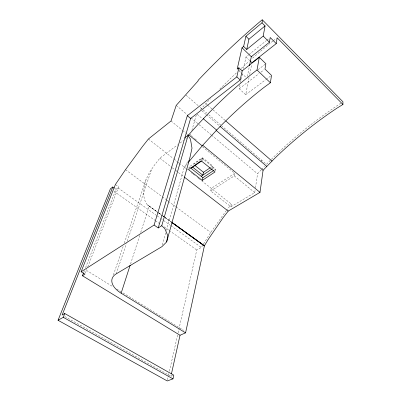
<?xml version="1.0" encoding="UTF-8"?>
<svg xmlns="http://www.w3.org/2000/svg" width="401" height="401" viewBox="0 0 401 401"><rect width="100%" height="100%" fill="white"/><g stroke="black" fill="none" stroke-linecap="round" stroke-linejoin="round"><path stroke-width="0.3" stroke-dasharray="2 1.5" d="M261.036 161.638L261.287 159.909M202.425 146.741L234.785 173.302L211.297 188.345L210.67 190.946L230.906 206.756L254.75 192.615L255.111 190.184M255.472 187.753L257.542 173.783L261.186 169.894M210.67 190.946L234.294 175.899L234.785 173.302M239.999 85.082L239.217 88.746L245.688 94.681L249.196 76.867M249.683 74.411L251.617 64.581M247.337 76.476L249.382 66.295M230.906 206.756L231.437 204.144L199.508 179.097M240.515 82.641L242.856 71.649M243.507 68.591L245.978 56.987L248.399 55.042M64.857 316.549L170.921 376.223L171.192 375M215.257 170.861L215.628 169.217L201.833 158.069L189.222 166.876L188.781 168.5M167.518 379.732L168.34 376.078M168.475 375.466L168.891 373.642M169.438 371.206L177.954 333.442M178.094 332.835L196.776 250.003L201.342 247.462L203.267 244.389M212.269 168.33L212.806 165.999L202.716 157.829L193.447 164.295M202.716 157.829L201.984 160.726L203.673 159.553M201.282 160.245L201.833 158.069M162.395 244.881L165.778 232.861M166.455 230.455L184.049 167.944L188.575 160.084M190.5 135.212L190.841 134.024M191.863 130.455L196.295 114.997M130.536 263.998L139.743 235.392M140.701 232.415L149.142 206.194L147.688 204.981L158.32 212.625L147.242 204.66L145.753 202.47L144.651 199.833L143.949 196.791L143.728 189.959L144.931 182.976L146.119 179.382L149.543 172.32L154.41 165.207L159.869 158.154L177.653 144.831M116.205 273.863L126.435 243.643M127.242 241.272L151.723 168.976M113.413 274.926L123.508 245.437M124.315 243.076L146.119 179.382M85.388 273.061L86.882 269.186M87.784 266.85L118.616 186.866L115.373 184.54M83.779 272.269L84.456 270.53M85.583 267.627L116.029 189.297L117.939 187.863L118.616 186.866M203.588 243.878L210.71 232.51L225.918 211.066M184.049 167.944L187.327 163.663M226.284 210.605L231.437 204.144M200.475 109.578L208.289 100.977A417.21 244.69 -51.4 0 1 210.395 98.756M261.592 169.458L264.515 166.38M248.886 54.651L266.329 40.631M266.815 40.24L269.236 38.296M272.901 41.052L271.021 42.516A417.21 244.69 -51.4 0 0 251.768 58.882M273.372 40.686L276.194 38.491M258.109 69.689L265.372 64.09M239.217 88.746L259.026 73.614M261.006 72.1L263.978 69.834M180.124 142.982L183.583 140.395M185.558 138.911L186.545 138.175M245.688 94.681L265.542 79.834M266.038 79.463L270.51 76.12M340.905 103.187C314.043 120.901 288.87 141.247 266.434 164.335L221.979 126.114M210.736 167.392L212.806 165.999M212.56 168.626L213.833 167.768M214.099 170.235L215.628 169.217M170.921 376.223L172.646 375.587M86.431 270.354L112.982 286.735M116.701 289.026L120.947 291.647M123.072 292.961L183.608 330.304M113.989 191.332L154.871 220.304M155.382 220.665L161.001 224.65M164.069 226.826L168.671 230.084M169.182 230.445L196.776 250.003M114.641 188.31L116.029 189.297M117.939 187.863L156.59 215.482M157.097 215.848L160.149 218.029M160.656 218.39L170.32 225.297M170.826 225.658L201.342 247.462M158.831 212.991L162.375 215.537M162.881 215.903L164.4 216.996M164.906 217.357L171.493 222.094M149.142 206.194L158.25 212.736M158.756 213.101L162.3 215.648M162.806 216.009L164.325 217.101M164.831 217.462L171.407 222.189M158.806 213.001L162.345 215.553M162.851 215.918L164.37 217.011M164.876 217.377L171.448 222.119M125.498 169.663L161.798 196.44M162.305 196.811L165.834 199.412M166.34 199.788L167.854 200.901M168.355 201.272L175.412 206.48M175.919 206.851L210.71 232.51M159.869 158.154L171.753 167.357M172.25 167.743L175.222 170.044M175.718 170.425L183.643 176.565M148.41 139.007L173.468 158.666M173.959 159.052L176.906 161.362M177.397 161.748L178.871 162.906M179.362 163.292L185.748 168.305M186.239 168.686L188.209 170.23M191.157 172.54L192.63 173.698M193.122 174.084L194.595 175.242M197.543 177.553L199.016 178.711M189.222 166.876L191.046 168.315M234.294 175.899L254.75 192.615M171.026 120.972L182.134 130.089M182.62 130.485L185.518 132.866M185.999 133.262L187.934 134.846M190.981 135.608L194.36 138.39M194.846 138.786L196.776 140.375M176.209 105.398L187.212 114.651M191.041 117.869L211.137 134.766M211.613 135.167L257.542 173.783M197.112 114.21L202.33 118.646M185.984 95.172L198.3 105.759M200.194 107.388L202.56 109.423M203.036 109.829L206.826 113.087M208.715 114.716L221.507 125.708M201.898 110.796L206.159 114.45M206.635 114.861L219.422 125.829M205.878 103.628L207.297 104.861M207.768 105.273L225.247 120.455M238.966 70.782L246.084 77.438M245.978 56.987L249.407 60.275M219.823 89.067A417.21 244.69 -51.4 0 1 237.091 72.26M238.906 70.561A417.21 244.69 -51.4 0 1 240.73 68.867M241.191 68.446A417.21 244.69 -51.4 0 1 249.031 61.318"/><path stroke-width="0.6" d="M204.264 245.998L208.44 239.091L223.136 217.658L228.219 211.081L259.993 192.37L263.076 170.275L274.344 158.696A358.905 281.347 -50.7 0 1 336.73 108.3L342.94 104.455L342.935 101.789L262.54 20.05L262.008 22.812L245.903 36.26L243.628 46.446L242.024 47.764L237.186 69.117L238.856 67.784L242.144 70.872L240.189 79.984L190.6 118.465L158.21 227.938L154.094 225.041L81.117 271.778L84.972 274.139L82.426 275.748L180.024 335.246L185.573 332.86L204.415 245.758L171.999 222.455M188.42 162.235L202.169 145.854L216.635 130.099A253.617 133.292 -51.7 0 1 264.084 87.363L270.394 82.771L271.502 75.378L264.966 69.077L265.858 63.719L259.307 57.358L242.144 70.872M249.838 60.686L251.978 62.736L276.259 43.604L277.136 37.759L342.94 104.455M249.502 65.699L251.307 56.716L269.417 42.27L270.204 37.514L276.259 43.604M185.573 332.86L121.137 293.196A23.669 12.867 15.6 0 1 116.205 273.863L161.889 246.685L166.666 241.898L167.768 235.613L164.871 228.73L161.753 225.703L188.124 135.252L184.961 137.628M166.666 241.898L189.818 158.034L191.999 148.149L190.43 138.997L187.999 135.668L188.716 134.806C209.472 111.217 231.989 89.052 257.001 69.98L259.307 57.358M243.628 46.446L246.745 49.463L263.206 36.06L265.066 25.91L262.008 22.812M246.745 49.463L248.941 39.238L265.066 25.91M112.786 186.991L110.41 188.796L58.06 320.269L167.242 380.95L172.986 378.87L173.793 375.161L64.746 313.512L62.135 315.021L112.786 186.991L114.175 187.979M171.463 373.772L180.024 335.246M154.094 225.041L187.327 115.719L236.831 76.872L238.856 67.784M202.259 180.395L215.011 171.954L201.142 160.786L188.485 169.583L202.259 180.395L202.921 177.678L213.593 170.57M210.219 167.743L203.492 172.275L202.781 175.172L192.68 167.182M121.137 293.196L130.15 265.191M82.426 275.748L83.553 272.85M58.06 320.269L63.258 317.301L64.746 313.512M81.117 271.778L115.373 184.54L125.498 169.663L142.435 146.581L148.41 139.007L171.026 120.972L176.209 105.398L198.204 80.807M201.492 161.067L191.046 168.315L202.921 177.678M201.142 176.27L212.134 168.911M158.21 227.938L161.753 225.703M63.258 317.301L172.986 378.87M171.914 222.55L204.304 245.818L171.954 222.48M184.134 176.946L228.219 211.081M194.886 165.433L203.492 172.275M202.565 145.137L259.993 192.37M188.716 134.806L202.169 145.854M187.327 115.719L190.6 118.465M216.094 130.345L263.076 170.275M203.287 118.716L216.635 130.099M219.898 126.235L266.79 166.455M225.718 120.866L272.013 161.087M236.831 76.872L240.189 79.984M257.001 69.98L270.394 82.771M242.024 47.764L251.307 56.716M245.903 36.26L248.941 39.238M263.206 36.06L269.417 42.27M197.979 80.491A444.564 240.735 -51.5 0 1 262.409 19.614"/></g></svg>
